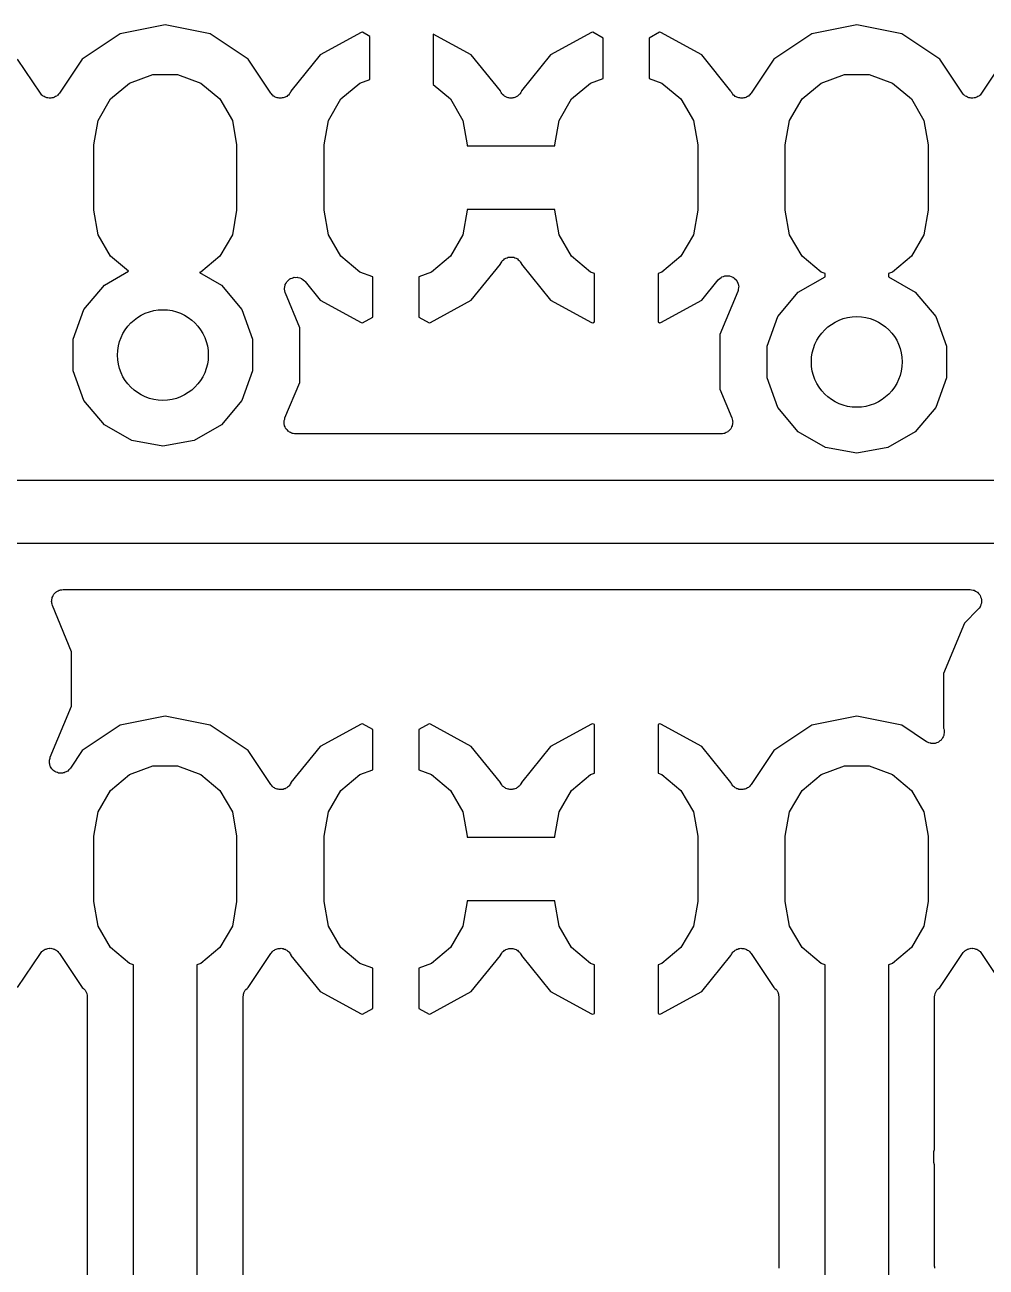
# Model space of a CAD drawing. Extents: x 1.5 to 87.9, y 2 to 70.8.
# Drawn here: x 33.12 to 43.72, y 15.7 to 29.39 of the extents above; entities that cross this region are included whole.
import ezdxf

# ---------------------------------------------------------------- set-up
doc = ezdxf.new("R2010")
doc.units = 0
doc.header["$MEASUREMENT"] = 0
doc.layers.add('BLACK', color=7, linetype='CONTINUOUS')

msp = doc.modelspace()

# ---------------------------------------------------------------- linework, layer by layer
at = {"layer": 'Black'}
for p, q in [((34.671, 29.3947), (34.1762, 29.2963)), ((35.1658, 29.2963), (34.671, 29.3947)), ((36.8284, 29.3093), (36.3781, 29.0632)), ((36.8436, 29.3124), (36.8284, 29.3093)), ((36.9245, 29.2675), (36.8436, 29.3124)), ((39.3684, 29.3093), (38.9181, 29.0632)), ((39.3836, 29.3124), (39.3684, 29.3093)), ((39.497, 29.2495), (39.3836, 29.3124)), ((40.1184, 29.3124), (40.005, 29.2495)), ((40.1336, 29.3093), (40.1184, 29.3124)), ((40.5839, 29.0632), (40.1336, 29.3093)), ((42.291, 29.3947), (41.7962, 29.2963)), ((42.7858, 29.2963), (42.291, 29.3947)), ((34.1762, 29.2963), (33.7568, 29.0161)), ((35.5852, 29.0161), (35.1658, 29.2963)), ((36.9245, 28.7923), (36.9245, 29.2675)), ((38.0439, 29.0632), (37.6245, 29.2924)), ((37.6245, 29.2924), (37.6245, 28.7367)), ((39.497, 28.8041), (39.497, 29.2495)), ((40.005, 29.2495), (40.005, 28.8041)), ((41.7962, 29.2963), (41.3768, 29.0161)), ((43.2052, 29.0161), (42.7858, 29.2963)), ((36.3781, 29.0632), (36.0571, 28.6648)), ((38.3638, 28.6662), (38.0439, 29.0632)), ((38.9181, 29.0632), (38.5982, 28.6662)), ((40.9049, 28.6648), (40.5839, 29.0632)), ((33.2954, 28.6416), (33.0452, 29.0161)), ((33.7568, 29.0161), (33.5066, 28.6416)), ((35.8352, 28.642), (35.5852, 29.0161)), ((41.3768, 29.0161), (41.1268, 28.642)), ((43.4554, 28.6416), (43.2052, 29.0161)), ((43.9168, 29.0161), (43.6666, 28.6416)), ((34.0678, 28.5775), (34.2773, 28.7533)), ((34.2773, 28.7533), (34.5343, 28.8468)), ((34.5343, 28.8468), (34.8077, 28.8468)), ((34.8077, 28.8468), (35.0647, 28.7533)), ((35.0647, 28.7533), (35.2742, 28.5775)), ((36.6078, 28.5775), (36.8173, 28.7533)), ((36.8173, 28.7533), (36.9245, 28.7923)), ((39.1478, 28.5775), (39.3573, 28.7533)), ((39.3573, 28.7533), (39.497, 28.8041)), ((40.005, 28.8041), (40.1447, 28.7533)), ((40.1447, 28.7533), (40.3542, 28.5775)), ((41.6878, 28.5775), (41.8973, 28.7533)), ((41.8973, 28.7533), (42.1543, 28.8468)), ((42.1543, 28.8468), (42.4277, 28.8468)), ((42.4277, 28.8468), (42.6847, 28.7533)), ((42.6847, 28.7533), (42.8942, 28.5775)), ((33.305, 28.6316), (33.2954, 28.6416)), ((33.3132, 28.6205), (33.305, 28.6316)), ((33.3201, 28.6158), (33.3132, 28.6205)), ((33.3259, 28.6098), (33.3201, 28.6158)), ((33.4819, 28.6158), (33.4761, 28.6098)), ((33.4888, 28.6205), (33.4819, 28.6158)), ((33.497, 28.6316), (33.4888, 28.6205)), ((33.5066, 28.6416), (33.497, 28.6316)), ((35.8428, 28.6341), (35.8352, 28.642)), ((35.8489, 28.6249), (35.8428, 28.6341)), ((35.8579, 28.6183), (35.8489, 28.6249)), ((35.8657, 28.6102), (35.8579, 28.6183)), ((36.0286, 28.6208), (36.0192, 28.6146)), ((36.0351, 28.6297), (36.0286, 28.6208)), ((36.043, 28.6373), (36.0351, 28.6297)), ((36.048, 28.6474), (36.043, 28.6373)), ((36.0547, 28.6564), (36.048, 28.6474)), ((36.0571, 28.6648), (36.0547, 28.6564)), ((37.6245, 28.7367), (37.8142, 28.5775)), ((38.3647, 28.6625), (38.3638, 28.6662)), ((38.3725, 28.6507), (38.3647, 28.6625)), ((38.3787, 28.6381), (38.3725, 28.6507)), ((38.3846, 28.6325), (38.3787, 28.6381)), ((38.3891, 28.6258), (38.3846, 28.6325)), ((38.4004, 28.6174), (38.3891, 28.6258)), ((38.4106, 28.6077), (38.4004, 28.6174)), ((38.5616, 28.6174), (38.5514, 28.6077)), ((38.5729, 28.6258), (38.5616, 28.6174)), ((38.5774, 28.6325), (38.5729, 28.6258)), ((38.5833, 28.6381), (38.5774, 28.6325)), ((38.5895, 28.6507), (38.5833, 28.6381)), ((38.5973, 28.6625), (38.5895, 28.6507)), ((38.5982, 28.6662), (38.5973, 28.6625)), ((40.9073, 28.6564), (40.9049, 28.6648)), ((40.914, 28.6473), (40.9073, 28.6564)), ((40.919, 28.6373), (40.914, 28.6473)), ((40.9269, 28.6297), (40.919, 28.6373)), ((40.9334, 28.6208), (40.9269, 28.6297)), ((40.9428, 28.6146), (40.9334, 28.6208)), ((41.1041, 28.6183), (41.0963, 28.6102)), ((41.1131, 28.6249), (41.1041, 28.6183)), ((41.1192, 28.6341), (41.1131, 28.6249)), ((41.1268, 28.642), (41.1192, 28.6341)), ((43.465, 28.6316), (43.4554, 28.6416)), ((43.4732, 28.6205), (43.465, 28.6316)), ((43.4801, 28.6158), (43.4732, 28.6205)), ((43.4859, 28.6098), (43.4801, 28.6158)), ((43.6419, 28.6158), (43.6361, 28.6098)), ((43.6488, 28.6205), (43.6419, 28.6158)), ((43.657, 28.6316), (43.6488, 28.6205)), ((43.6666, 28.6416), (43.657, 28.6316)), ((33.3383, 28.6037), (33.3259, 28.6098)), ((33.3499, 28.596), (33.3383, 28.6037)), ((33.358, 28.594), (33.3499, 28.596)), ((33.3655, 28.5903), (33.358, 28.594)), ((33.3792, 28.5888), (33.3655, 28.5903)), ((33.3927, 28.5855), (33.3792, 28.5888)), ((33.401, 28.5864), (33.3927, 28.5855)), ((33.4093, 28.5855), (33.401, 28.5864)), ((33.4228, 28.5888), (33.4093, 28.5855)), ((33.4365, 28.5903), (33.4228, 28.5888)), ((33.444, 28.594), (33.4365, 28.5903)), ((33.4521, 28.596), (33.444, 28.594)), ((33.4637, 28.6037), (33.4521, 28.596)), ((33.4761, 28.6098), (33.4637, 28.6037)), ((33.9311, 28.3407), (34.0678, 28.5775)), ((35.2742, 28.5775), (35.4109, 28.3407)), ((35.8755, 28.6053), (35.8657, 28.6102)), ((35.8844, 28.5988), (35.8755, 28.6053)), ((35.8952, 28.5956), (35.8844, 28.5988)), ((35.9052, 28.5906), (35.8952, 28.5956)), ((35.9161, 28.5894), (35.9052, 28.5906)), ((35.9267, 28.5864), (35.9161, 28.5894)), ((35.9379, 28.5871), (35.9267, 28.5864)), ((35.9491, 28.5858), (35.9379, 28.5871)), ((35.9597, 28.5885), (35.9491, 28.5858)), ((35.9707, 28.5892), (35.9597, 28.5885)), ((35.981, 28.5937), (35.9707, 28.5892)), ((35.9919, 28.5963), (35.981, 28.5937)), ((36.001, 28.6024), (35.9919, 28.5963)), ((36.0111, 28.6068), (36.001, 28.6024)), ((36.0192, 28.6146), (36.0111, 28.6068)), ((36.4711, 28.3407), (36.6078, 28.5775)), ((37.8142, 28.5775), (37.9509, 28.3407)), ((38.4181, 28.6044), (38.4106, 28.6077)), ((38.4246, 28.5996), (38.4181, 28.6044)), ((38.4381, 28.5956), (38.4246, 28.5996)), ((38.451, 28.59), (38.4381, 28.5956)), ((38.4591, 28.5895), (38.451, 28.59)), ((38.4669, 28.5872), (38.4591, 28.5895)), ((38.481, 28.5881), (38.4669, 28.5872)), ((38.4951, 28.5872), (38.481, 28.5881)), ((38.5029, 28.5895), (38.4951, 28.5872)), ((38.511, 28.59), (38.5029, 28.5895)), ((38.5239, 28.5956), (38.511, 28.59)), ((38.5374, 28.5996), (38.5239, 28.5956)), ((38.5439, 28.6044), (38.5374, 28.5996)), ((38.5514, 28.6077), (38.5439, 28.6044)), ((39.0111, 28.3407), (39.1478, 28.5775)), ((40.3542, 28.5775), (40.4909, 28.3407)), ((40.9509, 28.6068), (40.9428, 28.6146)), ((40.9609, 28.6024), (40.9509, 28.6068)), ((40.9701, 28.5963), (40.9609, 28.6024)), ((40.981, 28.5937), (40.9701, 28.5963)), ((40.9913, 28.5892), (40.981, 28.5937)), ((41.0023, 28.5885), (40.9913, 28.5892)), ((41.0129, 28.5858), (41.0023, 28.5885)), ((41.0241, 28.5871), (41.0129, 28.5858)), ((41.0353, 28.5863), (41.0241, 28.5871)), ((41.0459, 28.5894), (41.0353, 28.5863)), ((41.0568, 28.5906), (41.0459, 28.5894)), ((41.0668, 28.5956), (41.0568, 28.5906)), ((41.0776, 28.5988), (41.0668, 28.5956)), ((41.0865, 28.6053), (41.0776, 28.5988)), ((41.0963, 28.6102), (41.0865, 28.6053)), ((41.5511, 28.3407), (41.6878, 28.5775)), ((42.8942, 28.5775), (43.0309, 28.3407)), ((43.4983, 28.6037), (43.4859, 28.6098)), ((43.5099, 28.596), (43.4983, 28.6037)), ((43.518, 28.594), (43.5099, 28.596)), ((43.5255, 28.5903), (43.518, 28.594)), ((43.5392, 28.5888), (43.5255, 28.5903)), ((43.5527, 28.5855), (43.5392, 28.5888)), ((43.561, 28.5864), (43.5527, 28.5855)), ((43.5693, 28.5855), (43.561, 28.5864)), ((43.5828, 28.5888), (43.5693, 28.5855)), ((43.5965, 28.5903), (43.5828, 28.5888)), ((43.604, 28.594), (43.5965, 28.5903)), ((43.6121, 28.596), (43.604, 28.594)), ((43.6237, 28.6037), (43.6121, 28.596)), ((43.6361, 28.6098), (43.6237, 28.6037)), ((33.8836, 28.0714), (33.9311, 28.3407)), ((35.4109, 28.3407), (35.4584, 28.0714)), ((36.4236, 28.0714), (36.4711, 28.3407)), ((37.9509, 28.3407), (37.9984, 28.0714)), ((38.9636, 28.0714), (39.0111, 28.3407)), ((40.4909, 28.3407), (40.5384, 28.0714)), ((41.5036, 28.0714), (41.5511, 28.3407)), ((43.0309, 28.3407), (43.0784, 28.0714)), ((33.8836, 27.3514), (33.8836, 28.0714)), ((35.4584, 28.0714), (35.4584, 27.3514)), ((36.4236, 27.3514), (36.4236, 28.0714)), ((37.9984, 28.0714), (37.9984, 28.0614)), ((38.9636, 28.0614), (38.9636, 28.0714)), ((40.5384, 28.0714), (40.5384, 27.3514)), ((41.5036, 27.3514), (41.5036, 28.0714)), ((43.0784, 28.0714), (43.0784, 27.3514)), ((37.9984, 28.0614), (38.9636, 28.0614)), ((33.9311, 27.0821), (33.8836, 27.3514)), ((35.4584, 27.3514), (35.4109, 27.0821)), ((36.4711, 27.0821), (36.4236, 27.3514)), ((37.9984, 27.3514), (37.9509, 27.0821)), ((37.9984, 27.3614), (37.9984, 27.3514)), ((38.9636, 27.3614), (37.9984, 27.3614)), ((38.9636, 27.3514), (38.9636, 27.3614)), ((39.0111, 27.0821), (38.9636, 27.3514)), ((40.5384, 27.3514), (40.4909, 27.0821)), ((41.5511, 27.0821), (41.5036, 27.3514)), ((43.0784, 27.3514), (43.0309, 27.0821)), ((34.0678, 26.8453), (33.9311, 27.0821)), ((35.4109, 27.0821), (35.2742, 26.8453)), ((36.6078, 26.8453), (36.4711, 27.0821)), ((37.9509, 27.0821), (37.8142, 26.8453)), ((39.1478, 26.8453), (39.0111, 27.0821)), ((40.4909, 27.0821), (40.3542, 26.8453)), ((41.6878, 26.8453), (41.5511, 27.0821)), ((43.0309, 27.0821), (42.8942, 26.8453)), ((34.2668, 26.6784), (34.0678, 26.8453)), ((35.2742, 26.8453), (35.0647, 26.6695)), ((36.8173, 26.6695), (36.6078, 26.8453)), ((37.8142, 26.8453), (37.6047, 26.6695)), ((38.4591, 26.8333), (38.4669, 26.8356)), ((38.4669, 26.8356), (38.481, 26.8347)), ((38.481, 26.8347), (38.4951, 26.8356)), ((38.4951, 26.8356), (38.5029, 26.8333)), ((39.3573, 26.6695), (39.1478, 26.8453)), ((40.3542, 26.8453), (40.1447, 26.6695)), ((41.8973, 26.6695), (41.6878, 26.8453)), ((42.8942, 26.8453), (42.6847, 26.6695)), ((38.0439, 26.3596), (38.3638, 26.7566)), ((38.3638, 26.7566), (38.3647, 26.7603)), ((38.3647, 26.7603), (38.3725, 26.7721)), ((38.3725, 26.7721), (38.3787, 26.7847)), ((38.3787, 26.7847), (38.3846, 26.7903)), ((38.3846, 26.7903), (38.3891, 26.797)), ((38.3891, 26.797), (38.4004, 26.8054)), ((38.4004, 26.8054), (38.4106, 26.8151)), ((38.4106, 26.8151), (38.4181, 26.8184)), ((38.4181, 26.8184), (38.4246, 26.8232)), ((38.4246, 26.8232), (38.4381, 26.8272)), ((38.4381, 26.8272), (38.451, 26.8328)), ((38.451, 26.8328), (38.4591, 26.8333)), ((38.5029, 26.8333), (38.511, 26.8328)), ((38.511, 26.8328), (38.5239, 26.8272)), ((38.5239, 26.8272), (38.5374, 26.8232)), ((38.5374, 26.8232), (38.5439, 26.8184)), ((38.5439, 26.8184), (38.5514, 26.8151)), ((38.5514, 26.8151), (38.5616, 26.8054)), ((38.5616, 26.8054), (38.5729, 26.797)), ((38.5729, 26.797), (38.5774, 26.7903)), ((38.5774, 26.7903), (38.5833, 26.7847)), ((38.5833, 26.7847), (38.5895, 26.7721)), ((38.5895, 26.7721), (38.5973, 26.7603)), ((38.5973, 26.7603), (38.5982, 26.7566)), ((38.5982, 26.7566), (38.9181, 26.3596)), ((34.0004, 26.5246), (34.2668, 26.6784)), ((35.0647, 26.6695), (35.0494, 26.664)), ((35.0494, 26.664), (35.2908, 26.5246)), ((36.0035, 26.548), (36.0119, 26.5641)), ((36.0119, 26.5641), (36.0149, 26.5668)), ((36.0149, 26.5668), (36.017, 26.5702)), ((36.017, 26.5702), (36.0311, 26.5816)), ((36.0311, 26.5816), (36.0445, 26.5938)), ((36.0445, 26.5938), (36.0482, 26.5954)), ((36.0482, 26.5954), (36.0513, 26.5979)), ((36.0513, 26.5979), (36.0685, 26.6037)), ((36.0685, 26.6037), (36.0852, 26.6107)), ((36.0852, 26.6107), (36.0893, 26.6108)), ((36.0893, 26.6108), (36.0931, 26.6121)), ((36.0931, 26.6121), (36.1112, 26.6118)), ((36.1112, 26.6118), (36.1293, 26.6126)), ((36.1293, 26.6126), (36.1331, 26.6113)), ((36.1331, 26.6113), (36.1372, 26.6113)), ((36.1372, 26.6113), (36.1541, 26.6047)), ((36.1541, 26.6047), (36.1713, 26.5993)), ((36.1713, 26.5993), (36.1745, 26.5968)), ((36.1745, 26.5968), (36.1783, 26.5953)), ((36.1783, 26.5953), (36.1919, 26.5834)), ((36.1919, 26.5834), (36.2063, 26.5724)), ((36.2063, 26.5724), (36.2085, 26.569)), ((36.2085, 26.569), (36.2115, 26.5663)), ((36.2115, 26.5663), (36.3781, 26.3596)), ((36.957, 26.6187), (36.8173, 26.6695)), ((36.957, 26.1733), (36.957, 26.6187)), ((37.6047, 26.6695), (37.465, 26.6187)), ((37.465, 26.6187), (37.465, 26.1733)), ((39.401, 26.6536), (39.3573, 26.6695)), ((39.401, 26.12), (39.401, 26.6536)), ((40.1447, 26.6695), (40.101, 26.6536)), ((40.101, 26.6536), (40.101, 26.12)), ((40.5839, 26.3596), (40.7638, 26.5829)), ((40.7638, 26.5829), (40.7669, 26.5856)), ((40.7669, 26.5856), (40.7692, 26.5891)), ((40.7692, 26.5891), (40.7835, 26.6)), ((40.7835, 26.6), (40.797, 26.6119)), ((40.797, 26.6119), (40.8009, 26.6134)), ((40.8009, 26.6134), (40.8042, 26.6159)), ((40.8042, 26.6159), (40.8213, 26.6213)), ((40.8213, 26.6213), (40.8382, 26.6278)), ((40.8382, 26.6278), (40.8423, 26.6279)), ((40.8423, 26.6279), (40.8462, 26.6291)), ((40.8462, 26.6291), (40.8642, 26.6283)), ((40.8642, 26.6283), (40.8823, 26.6287)), ((40.8823, 26.6287), (40.8862, 26.6273)), ((40.8862, 26.6273), (40.8903, 26.6272)), ((40.8903, 26.6272), (40.9069, 26.6203)), ((40.9069, 26.6203), (40.924, 26.6144)), ((40.924, 26.6144), (40.9272, 26.6118)), ((40.9272, 26.6118), (40.931, 26.6102)), ((40.931, 26.6102), (40.9443, 26.5981)), ((40.9443, 26.5981), (40.9583, 26.5868)), ((40.9583, 26.5868), (40.9605, 26.5832)), ((40.9605, 26.5832), (40.9635, 26.5804)), ((40.9635, 26.5804), (40.9718, 26.5644)), ((40.9718, 26.5644), (40.9812, 26.549)), ((41.6458, 26.4484), (41.941, 26.6188)), ((41.941, 26.6536), (41.8973, 26.6695)), ((41.941, 26.6188), (41.941, 26.6536)), ((42.6847, 26.6695), (42.641, 26.6536)), ((42.641, 26.6536), (42.641, 26.6188)), ((42.641, 26.6188), (42.9362, 26.4484)), ((33.7763, 26.2575), (34.0004, 26.5246)), ((35.2908, 26.5246), (35.5149, 26.2575)), ((35.9856, 26.4892), (35.9891, 26.507)), ((35.9863, 26.4852), (35.9856, 26.4892)), ((35.9857, 26.4812), (35.9863, 26.4852)), ((35.9896, 26.4635), (35.9857, 26.4812)), ((35.9891, 26.507), (35.9915, 26.525)), ((35.9924, 26.4456), (35.9896, 26.4635)), ((35.9915, 26.525), (35.9934, 26.5285)), ((35.9944, 26.4421), (35.9924, 26.4456)), ((35.9934, 26.5285), (35.9942, 26.5325)), ((35.9942, 26.5325), (36.0035, 26.548)), ((35.9952, 26.4382), (35.9944, 26.4421)), ((36.1539, 26.0542), (35.9952, 26.4382)), ((40.98, 26.4545), (40.7833, 25.9807)), ((40.9809, 26.4585), (40.98, 26.4545)), ((40.9829, 26.4622), (40.9809, 26.4585)), ((40.9812, 26.549), (40.982, 26.545)), ((40.982, 26.545), (40.9839, 26.5413)), ((40.9857, 26.48), (40.9829, 26.4622)), ((40.9839, 26.5413), (40.9862, 26.5234)), ((40.9896, 26.4975), (40.9857, 26.48)), ((40.9862, 26.5234), (40.9897, 26.5057)), ((40.9897, 26.5057), (40.9891, 26.5016)), ((40.9891, 26.5016), (40.9896, 26.4975)), ((41.4217, 26.1813), (41.6458, 26.4484)), ((42.9362, 26.4484), (43.1603, 26.1813)), ((36.3781, 26.3596), (36.8284, 26.1135)), ((37.5936, 26.1135), (38.0439, 26.3596)), ((38.9181, 26.3596), (39.3684, 26.1135)), ((40.1336, 26.1135), (40.5839, 26.3596)), ((33.657, 25.9299), (33.7763, 26.2575)), ((35.5149, 26.2575), (35.6342, 25.9299)), ((36.8436, 26.1104), (36.957, 26.1733)), ((37.465, 26.1733), (37.5784, 26.1104)), ((41.3024, 25.8537), (41.4217, 26.1813)), ((43.1603, 26.1813), (43.2796, 25.8537)), ((36.1533, 25.4543), (36.1539, 26.0542)), ((36.8284, 26.1135), (36.8436, 26.1104)), ((37.5784, 26.1104), (37.5936, 26.1135)), ((39.3684, 26.1135), (39.3836, 26.1104)), ((39.3836, 26.1104), (39.401, 26.12)), ((40.101, 26.12), (40.1184, 26.1104)), ((40.1184, 26.1104), (40.1336, 26.1135)), ((33.657, 25.5813), (33.657, 25.9299)), ((35.6342, 25.9299), (35.6342, 25.5813)), ((40.7833, 25.9807), (40.7827, 25.3808)), ((41.3024, 25.5051), (41.3024, 25.8537)), ((43.2796, 25.8537), (43.2796, 25.5051)), ((33.7763, 25.2537), (33.657, 25.5813)), ((35.6342, 25.5813), (35.5149, 25.2537)), ((41.4217, 25.1775), (41.3024, 25.5051)), ((43.2796, 25.5051), (43.1603, 25.1775)), ((35.9905, 25.0621), (36.1533, 25.4543)), ((40.7827, 25.3808), (40.9145, 25.0619)), ((34.0004, 24.9866), (33.7763, 25.2537)), ((35.5149, 25.2537), (35.2908, 24.9866)), ((35.9875, 25.0485), (35.9905, 25.0621)), ((40.9145, 25.0619), (40.9175, 25.0484)), ((41.6458, 24.9104), (41.4217, 25.1775)), ((43.1603, 25.1775), (42.9362, 24.9104)), ((34.3023, 24.8123), (34.0004, 24.9866)), ((35.2908, 24.9866), (34.9889, 24.8123)), ((35.9809, 25.0191), (35.9827, 25.0271)), ((35.9827, 25.0053), (35.9809, 25.0191)), ((35.9827, 25.0355), (35.9875, 25.0485)), ((35.9827, 25.0271), (35.9827, 25.0355)), ((35.9827, 24.9913), (35.9827, 25.0053)), ((35.9855, 24.9835), (35.9827, 24.9913)), ((35.9866, 24.9753), (35.9855, 24.9835)), ((35.993, 24.963), (35.9866, 24.9753)), ((35.9978, 24.9499), (35.993, 24.963)), ((36.0031, 24.9435), (35.9978, 24.9499)), ((36.0069, 24.9362), (36.0031, 24.9435)), ((36.0172, 24.9268), (36.0069, 24.9362)), ((36.0261, 24.9161), (36.0172, 24.9268)), ((40.8876, 24.9267), (40.8787, 24.9161)), ((40.8978, 24.936), (40.8876, 24.9267)), ((40.9017, 24.9435), (40.8978, 24.936)), ((40.9071, 24.9499), (40.9017, 24.9435)), ((40.9118, 24.9629), (40.9071, 24.9499)), ((40.9182, 24.9751), (40.9118, 24.9629)), ((40.9175, 25.0484), (40.9222, 25.0355)), ((40.9193, 24.9834), (40.9182, 24.9751)), ((40.9222, 24.9913), (40.9193, 24.9834)), ((40.9222, 25.0355), (40.9222, 25.027)), ((40.9222, 25.027), (40.924, 25.0188)), ((40.924, 25.0188), (40.9222, 25.0052)), ((40.9222, 25.0052), (40.9222, 24.9913)), ((34.6456, 24.7518), (34.3023, 24.8123)), ((34.9889, 24.8123), (34.6456, 24.7518)), ((36.0333, 24.912), (36.0261, 24.9161)), ((36.0394, 24.9063), (36.0333, 24.912)), ((36.0523, 24.901), (36.0394, 24.9063)), ((36.0643, 24.8941), (36.0523, 24.901)), ((36.0725, 24.8926), (36.0643, 24.8941)), ((36.0802, 24.8894), (36.0725, 24.8926)), ((36.0941, 24.8888), (36.0802, 24.8894)), ((36.1078, 24.8864), (36.0941, 24.8888)), ((40.7971, 24.8864), (36.1078, 24.8864)), ((40.8107, 24.8888), (40.7971, 24.8864)), ((40.8245, 24.8894), (40.8107, 24.8888)), ((40.8323, 24.8926), (40.8245, 24.8894)), ((40.8405, 24.8941), (40.8323, 24.8926)), ((40.8525, 24.901), (40.8405, 24.8941)), ((40.8653, 24.9062), (40.8525, 24.901)), ((40.8715, 24.9119), (40.8653, 24.9062)), ((40.8787, 24.9161), (40.8715, 24.9119)), ((41.9477, 24.7361), (41.6458, 24.9104)), ((42.9362, 24.9104), (42.6343, 24.7361)), ((42.291, 24.6756), (41.9477, 24.7361)), ((42.6343, 24.7361), (42.291, 24.6756)), ((29.941, 24.3784), (47.021, 24.3784)), ((47.021, 23.6784), (29.941, 23.6784)), ((33.4557, 23.1301), (33.4645, 23.1407)), ((33.4645, 23.1407), (33.4718, 23.1449)), ((33.4718, 23.1449), (33.478, 23.1506)), ((33.478, 23.1506), (33.4908, 23.1558)), ((33.4908, 23.1558), (33.5027, 23.1627)), ((33.5027, 23.1627), (33.511, 23.1642)), ((33.511, 23.1642), (33.5188, 23.1674)), ((33.5188, 23.1674), (33.5326, 23.168)), ((33.5326, 23.168), (33.5462, 23.1704)), ((33.5462, 23.1704), (43.5403, 23.1704)), ((43.5403, 23.1704), (43.5567, 23.1675)), ((43.5567, 23.1675), (43.5732, 23.166)), ((43.5732, 23.166), (43.5782, 23.1637)), ((43.5782, 23.1637), (43.5837, 23.1627)), ((43.5837, 23.1627), (43.5981, 23.1544)), ((43.5981, 23.1544), (43.6132, 23.1474)), ((43.6132, 23.1474), (43.6171, 23.1435)), ((43.6171, 23.1435), (43.6219, 23.1407)), ((43.6219, 23.1407), (43.6326, 23.1279)), ((33.4193, 23.038), (33.4211, 23.0517)), ((33.4211, 23.0298), (33.4193, 23.038)), ((33.4211, 23.0655), (33.424, 23.0734)), ((33.4211, 23.0517), (33.4211, 23.0655)), ((33.4211, 23.0213), (33.4211, 23.0298)), ((33.4258, 23.0084), (33.4211, 23.0213)), ((33.424, 23.0734), (33.4251, 23.0817)), ((33.4251, 23.0817), (33.4315, 23.0939)), ((33.4288, 22.9949), (33.4258, 23.0084)), ((33.4315, 23.0939), (33.4362, 23.1069)), ((33.4362, 23.1069), (33.4416, 23.1133)), ((33.4416, 23.1133), (33.4455, 23.1208)), ((33.4455, 23.1208), (33.4557, 23.1301)), ((43.6326, 23.1279), (43.6444, 23.1162)), ((43.6444, 23.1162), (43.6467, 23.1111)), ((43.6467, 23.1111), (43.6502, 23.1069)), ((43.6502, 23.1069), (43.6559, 23.0913)), ((43.6596, 23.0057), (43.6553, 22.9896)), ((43.6559, 23.0913), (43.663, 23.0762)), ((43.6653, 23.0213), (43.6596, 23.0057)), ((43.663, 23.0762), (43.6634, 23.0707)), ((43.6634, 23.0707), (43.6653, 23.0655)), ((43.6653, 23.0655), (43.6653, 23.0488)), ((43.6653, 23.0488), (43.6668, 23.0322)), ((43.6668, 23.0322), (43.6653, 23.0269)), ((43.6653, 23.0269), (43.6653, 23.0213)), ((33.6393, 22.4855), (33.4288, 22.9949)), ((43.63, 22.9535), (43.4771, 22.8009)), ((43.6395, 22.9671), (43.63, 22.9535)), ((43.6502, 22.9799), (43.6395, 22.9671)), ((43.6521, 22.9851), (43.6502, 22.9799)), ((43.6553, 22.9896), (43.6521, 22.9851)), ((43.4771, 22.8009), (43.2471, 22.2469)), ((33.6387, 21.8856), (33.6393, 22.4855)), ((43.2471, 22.2469), (43.2465, 21.6456)), ((33.4047, 21.322), (33.6387, 21.8856)), ((34.671, 21.7747), (34.1762, 21.6763)), ((35.1658, 21.6763), (34.671, 21.7747)), ((42.291, 21.7747), (41.7962, 21.6763)), ((42.7858, 21.6763), (42.291, 21.7747)), ((34.1762, 21.6763), (33.7568, 21.3961)), ((35.5852, 21.3961), (35.1658, 21.6763)), ((36.8284, 21.6893), (36.3781, 21.4432)), ((36.8436, 21.6924), (36.8284, 21.6893)), ((36.957, 21.6295), (36.8436, 21.6924)), ((37.5784, 21.6924), (37.465, 21.6295)), ((37.5936, 21.6893), (37.5784, 21.6924)), ((38.0439, 21.4432), (37.5936, 21.6893)), ((39.3684, 21.6893), (38.9181, 21.4432)), ((39.3836, 21.6924), (39.3684, 21.6893)), ((39.401, 21.6828), (39.3836, 21.6924)), ((39.401, 21.1492), (39.401, 21.6828)), ((40.1184, 21.6924), (40.101, 21.6828)), ((40.101, 21.6828), (40.101, 21.1492)), ((40.1336, 21.6893), (40.1184, 21.6924)), ((40.5839, 21.4432), (40.1336, 21.6893)), ((41.7962, 21.6763), (41.3768, 21.3961)), ((43.0579, 21.4945), (42.7858, 21.6763)), ((43.2465, 21.6456), (43.2474, 21.6418)), ((43.2474, 21.6418), (43.2504, 21.6356)), ((43.2504, 21.6356), (43.2521, 21.6204)), ((36.957, 21.1841), (36.957, 21.6295)), ((37.465, 21.6295), (37.465, 21.1841)), ((43.2079, 21.5032), (43.1966, 21.4929)), ((43.2202, 21.5122), (43.2079, 21.5032)), ((43.2241, 21.518), (43.2202, 21.5122)), ((43.2292, 21.5227), (43.2241, 21.518)), ((43.2363, 21.5362), (43.2292, 21.5227)), ((43.2447, 21.5489), (43.2363, 21.5362)), ((43.2464, 21.5556), (43.2447, 21.5489)), ((43.2496, 21.5618), (43.2464, 21.5556)), ((43.2516, 21.5769), (43.2496, 21.5618)), ((43.2552, 21.5918), (43.2516, 21.5769)), ((43.2521, 21.6204), (43.2554, 21.6055)), ((43.2554, 21.6055), (43.2545, 21.5986)), ((43.2545, 21.5986), (43.2552, 21.5918)), ((33.7568, 21.3961), (33.6276, 21.2027)), ((35.8352, 21.022), (35.5852, 21.3961)), ((36.3781, 21.4432), (36.0571, 21.0448)), ((38.3638, 21.0462), (38.0439, 21.4432)), ((38.9181, 21.4432), (38.5982, 21.0462)), ((40.9049, 21.0448), (40.5839, 21.4432)), ((41.3768, 21.3961), (41.1268, 21.022)), ((43.0643, 21.4917), (43.0579, 21.4945)), ((43.0698, 21.4875), (43.0643, 21.4917)), ((43.0843, 21.4829), (43.0698, 21.4875)), ((43.0983, 21.4767), (43.0843, 21.4829)), ((43.1052, 21.4763), (43.0983, 21.4767)), ((43.1118, 21.4742), (43.1052, 21.4763)), ((43.1271, 21.4748), (43.1118, 21.4742)), ((43.1423, 21.4738), (43.1271, 21.4748)), ((43.149, 21.4758), (43.1423, 21.4738)), ((43.1559, 21.4761), (43.149, 21.4758)), ((43.17, 21.4819), (43.1559, 21.4761)), ((43.1847, 21.4862), (43.17, 21.4819)), ((43.1902, 21.4903), (43.1847, 21.4862)), ((43.1966, 21.4929), (43.1902, 21.4903)), ((33.3951, 21.2789), (33.3978, 21.291)), ((33.3964, 21.2692), (33.3951, 21.2789)), ((33.3957, 21.2594), (33.3964, 21.2692)), ((33.3992, 21.2475), (33.3957, 21.2594)), ((33.3978, 21.291), (33.3986, 21.3034)), ((33.3986, 21.3034), (33.4026, 21.3124)), ((33.4008, 21.2352), (33.3992, 21.2475)), ((33.4053, 21.2265), (33.4008, 21.2352)), ((33.4026, 21.3124), (33.4047, 21.322)), ((33.4081, 21.2171), (33.4053, 21.2265)), ((34.2773, 21.1333), (34.5343, 21.2268)), ((34.5343, 21.2268), (34.8077, 21.2268)), ((34.8077, 21.2268), (35.0647, 21.1333)), ((41.8973, 21.1333), (42.1543, 21.2268)), ((42.1543, 21.2268), (42.4277, 21.2268)), ((42.4277, 21.2268), (42.6847, 21.1333)), ((33.4154, 21.2071), (33.4081, 21.2171)), ((33.4211, 21.196), (33.4154, 21.2071)), ((33.4284, 21.1894), (33.4211, 21.196)), ((33.4341, 21.1815), (33.4284, 21.1894)), ((33.4445, 21.1746), (33.4341, 21.1815)), ((33.4536, 21.1662), (33.4445, 21.1746)), ((33.4627, 21.1624), (33.4536, 21.1662)), ((33.4708, 21.157), (33.4627, 21.1624)), ((33.4829, 21.154), (33.4708, 21.157)), ((33.4944, 21.1493), (33.4829, 21.154)), ((33.5042, 21.1488), (33.4944, 21.1493)), ((33.5137, 21.1465), (33.5042, 21.1488)), ((33.526, 21.1479), (33.5137, 21.1465)), ((33.5384, 21.1473), (33.526, 21.1479)), ((33.5478, 21.1503), (33.5384, 21.1473)), ((33.5575, 21.1513), (33.5478, 21.1503)), ((33.5687, 21.1568), (33.5575, 21.1513)), ((33.5805, 21.1605), (33.5687, 21.1568)), ((33.5883, 21.1665), (33.5805, 21.1605)), ((33.5971, 21.1708), (33.5883, 21.1665)), ((33.6057, 21.1798), (33.5971, 21.1708)), ((33.6155, 21.1874), (33.6057, 21.1798)), ((33.6208, 21.1956), (33.6155, 21.1874)), ((33.6276, 21.2027), (33.6208, 21.1956)), ((34.0678, 20.9575), (34.2773, 21.1333)), ((35.0647, 21.1333), (35.2742, 20.9575)), ((36.6078, 20.9575), (36.8173, 21.1333)), ((36.8173, 21.1333), (36.957, 21.1841)), ((37.465, 21.1841), (37.6047, 21.1333)), ((37.6047, 21.1333), (37.8142, 20.9575)), ((39.1478, 20.9575), (39.3573, 21.1333)), ((39.3573, 21.1333), (39.401, 21.1492)), ((40.101, 21.1492), (40.1447, 21.1333)), ((40.1447, 21.1333), (40.3542, 20.9575)), ((41.6878, 20.9575), (41.8973, 21.1333)), ((42.6847, 21.1333), (42.8942, 20.9575)), ((33.9311, 20.7207), (34.0678, 20.9575)), ((35.2742, 20.9575), (35.4109, 20.7207)), ((35.8428, 21.0141), (35.8352, 21.022)), ((35.8489, 21.0049), (35.8428, 21.0141)), ((35.8579, 20.9983), (35.8489, 21.0049)), ((35.8657, 20.9902), (35.8579, 20.9983)), ((35.8755, 20.9853), (35.8657, 20.9902)), ((35.8844, 20.9788), (35.8755, 20.9853)), ((35.8952, 20.9756), (35.8844, 20.9788)), ((35.9052, 20.9706), (35.8952, 20.9756)), ((35.9161, 20.9694), (35.9052, 20.9706)), ((35.9267, 20.9664), (35.9161, 20.9694)), ((35.9379, 20.9671), (35.9267, 20.9664)), ((35.9491, 20.9658), (35.9379, 20.9671)), ((35.9597, 20.9685), (35.9491, 20.9658)), ((35.9707, 20.9692), (35.9597, 20.9685)), ((35.981, 20.9737), (35.9707, 20.9692)), ((35.9919, 20.9763), (35.981, 20.9737)), ((36.001, 20.9824), (35.9919, 20.9763)), ((36.0111, 20.9868), (36.001, 20.9824)), ((36.0192, 20.9946), (36.0111, 20.9868)), ((36.0286, 21.0008), (36.0192, 20.9946)), ((36.0351, 21.0097), (36.0286, 21.0008)), ((36.043, 21.0173), (36.0351, 21.0097)), ((36.048, 21.0274), (36.043, 21.0173)), ((36.0547, 21.0364), (36.048, 21.0274)), ((36.0571, 21.0448), (36.0547, 21.0364)), ((36.4711, 20.7207), (36.6078, 20.9575)), ((37.8142, 20.9575), (37.9509, 20.7207)), ((38.3647, 21.0425), (38.3638, 21.0462)), ((38.3725, 21.0307), (38.3647, 21.0425)), ((38.3787, 21.0181), (38.3725, 21.0307)), ((38.3846, 21.0125), (38.3787, 21.0181)), ((38.3891, 21.0058), (38.3846, 21.0125)), ((38.4004, 20.9974), (38.3891, 21.0058)), ((38.4106, 20.9877), (38.4004, 20.9974)), ((38.4181, 20.9844), (38.4106, 20.9877)), ((38.4246, 20.9796), (38.4181, 20.9844)), ((38.4381, 20.9756), (38.4246, 20.9796)), ((38.451, 20.97), (38.4381, 20.9756)), ((38.4591, 20.9695), (38.451, 20.97)), ((38.4669, 20.9672), (38.4591, 20.9695)), ((38.481, 20.9681), (38.4669, 20.9672)), ((38.4951, 20.9672), (38.481, 20.9681)), ((38.5029, 20.9695), (38.4951, 20.9672)), ((38.511, 20.97), (38.5029, 20.9695)), ((38.5239, 20.9756), (38.511, 20.97)), ((38.5374, 20.9796), (38.5239, 20.9756)), ((38.5439, 20.9844), (38.5374, 20.9796)), ((38.5514, 20.9877), (38.5439, 20.9844)), ((38.5616, 20.9974), (38.5514, 20.9877)), ((38.5729, 21.0058), (38.5616, 20.9974)), ((38.5774, 21.0125), (38.5729, 21.0058)), ((38.5833, 21.0181), (38.5774, 21.0125)), ((38.5895, 21.0307), (38.5833, 21.0181)), ((38.5973, 21.0425), (38.5895, 21.0307)), ((38.5982, 21.0462), (38.5973, 21.0425)), ((39.0111, 20.7207), (39.1478, 20.9575)), ((40.3542, 20.9575), (40.4909, 20.7207)), ((40.9073, 21.0364), (40.9049, 21.0448)), ((40.914, 21.0273), (40.9073, 21.0364)), ((40.919, 21.0173), (40.914, 21.0273)), ((40.9269, 21.0097), (40.919, 21.0173)), ((40.9334, 21.0008), (40.9269, 21.0097)), ((40.9428, 20.9946), (40.9334, 21.0008)), ((40.9509, 20.9869), (40.9428, 20.9946)), ((40.9609, 20.9824), (40.9509, 20.9869)), ((40.9701, 20.9763), (40.9609, 20.9824)), ((40.981, 20.9737), (40.9701, 20.9763)), ((40.9913, 20.9692), (40.981, 20.9737)), ((41.0023, 20.9685), (40.9913, 20.9692)), ((41.0129, 20.9658), (41.0023, 20.9685)), ((41.0241, 20.9671), (41.0129, 20.9658)), ((41.0353, 20.9663), (41.0241, 20.9671)), ((41.0459, 20.9694), (41.0353, 20.9663)), ((41.0568, 20.9706), (41.0459, 20.9694)), ((41.0668, 20.9756), (41.0568, 20.9706)), ((41.0776, 20.9788), (41.0668, 20.9756)), ((41.0865, 20.9853), (41.0776, 20.9788)), ((41.0963, 20.9902), (41.0865, 20.9853)), ((41.1041, 20.9983), (41.0963, 20.9902)), ((41.1131, 21.0049), (41.1041, 20.9983)), ((41.1192, 21.0141), (41.1131, 21.0049)), ((41.1268, 21.022), (41.1192, 21.0141)), ((41.5511, 20.7207), (41.6878, 20.9575)), ((42.8942, 20.9575), (43.0309, 20.7207)), ((33.8836, 20.4514), (33.9311, 20.7207)), ((35.4109, 20.7207), (35.4584, 20.4514)), ((36.4236, 20.4514), (36.4711, 20.7207)), ((37.9509, 20.7207), (37.9984, 20.4514)), ((38.9636, 20.4514), (39.0111, 20.7207)), ((40.4909, 20.7207), (40.5384, 20.4514)), ((41.5036, 20.4514), (41.5511, 20.7207)), ((43.0309, 20.7207), (43.0784, 20.4514)), ((33.8836, 19.7314), (33.8836, 20.4514)), ((35.4584, 20.4514), (35.4584, 19.7314)), ((36.4236, 19.7314), (36.4236, 20.4514)), ((37.9984, 20.4514), (37.9984, 20.4414)), ((37.9984, 20.4414), (38.9636, 20.4414)), ((38.9636, 20.4414), (38.9636, 20.4514)), ((40.5384, 20.4514), (40.5384, 19.7314)), ((41.5036, 19.7314), (41.5036, 20.4514)), ((43.0784, 20.4514), (43.0784, 19.7314)), ((33.9311, 19.4621), (33.8836, 19.7314)), ((35.4584, 19.7314), (35.4109, 19.4621)), ((36.4711, 19.4621), (36.4236, 19.7314)), ((37.9984, 19.7314), (37.9509, 19.4621)), ((38.9636, 19.7414), (37.9984, 19.7414)), ((37.9984, 19.7414), (37.9984, 19.7314)), ((38.9636, 19.7314), (38.9636, 19.7414)), ((39.0111, 19.4621), (38.9636, 19.7314)), ((40.5384, 19.7314), (40.4909, 19.4621)), ((41.5511, 19.4621), (41.5036, 19.7314)), ((43.0784, 19.7314), (43.0309, 19.4621)), ((34.0678, 19.2253), (33.9311, 19.4621)), ((35.4109, 19.4621), (35.2742, 19.2253)), ((36.6078, 19.2253), (36.4711, 19.4621)), ((37.9509, 19.4621), (37.8142, 19.2253)), ((39.1478, 19.2253), (39.0111, 19.4621)), ((40.4909, 19.4621), (40.3542, 19.2253)), ((41.6878, 19.2253), (41.5511, 19.4621)), ((43.0309, 19.4621), (42.8942, 19.2253)), ((33.2954, 19.1612), (33.305, 19.1712)), ((33.305, 19.1712), (33.3132, 19.1823)), ((33.3132, 19.1823), (33.3201, 19.187)), ((33.3201, 19.187), (33.3259, 19.193)), ((33.3259, 19.193), (33.3383, 19.1991)), ((33.3383, 19.1991), (33.3499, 19.2068)), ((33.3499, 19.2068), (33.358, 19.2088)), ((33.358, 19.2088), (33.3655, 19.2125)), ((33.3655, 19.2125), (33.3792, 19.214)), ((33.3792, 19.214), (33.3927, 19.2173)), ((33.3927, 19.2173), (33.401, 19.2164)), ((33.401, 19.2164), (33.4093, 19.2173)), ((33.4093, 19.2173), (33.4228, 19.214)), ((33.4228, 19.214), (33.4365, 19.2125)), ((33.4365, 19.2125), (33.444, 19.2088)), ((33.444, 19.2088), (33.4521, 19.2068)), ((33.4521, 19.2068), (33.4637, 19.1991)), ((33.4637, 19.1991), (33.4761, 19.193)), ((33.4761, 19.193), (33.4819, 19.187)), ((33.4819, 19.187), (33.4888, 19.1823)), ((33.4888, 19.1823), (33.497, 19.1712)), ((33.497, 19.1712), (33.5066, 19.1612)), ((34.2773, 19.0495), (34.0678, 19.2253)), ((35.2742, 19.2253), (35.0647, 19.0495)), ((35.8352, 19.1608), (35.8428, 19.1687)), ((35.8428, 19.1687), (35.8489, 19.1779)), ((35.8489, 19.1779), (35.8579, 19.1845)), ((35.8579, 19.1845), (35.8657, 19.1926)), ((35.8657, 19.1926), (35.8755, 19.1975)), ((35.8755, 19.1975), (35.8844, 19.204)), ((35.8844, 19.204), (35.8951, 19.2072)), ((35.8951, 19.2072), (35.9052, 19.2122)), ((35.9052, 19.2122), (35.9161, 19.2134)), ((35.9161, 19.2134), (35.9267, 19.2164)), ((35.9267, 19.2164), (35.9379, 19.2157)), ((35.9379, 19.2157), (35.9491, 19.217)), ((35.9491, 19.217), (35.9597, 19.2143)), ((35.9597, 19.2143), (35.9707, 19.2136)), ((35.9707, 19.2136), (35.981, 19.2091)), ((35.981, 19.2091), (35.9919, 19.2065)), ((35.9919, 19.2065), (36.001, 19.2004)), ((36.001, 19.2004), (36.0111, 19.196)), ((36.0111, 19.196), (36.0192, 19.1882)), ((36.0192, 19.1882), (36.0286, 19.182)), ((36.0286, 19.182), (36.0351, 19.1731)), ((36.0351, 19.1731), (36.043, 19.1655)), ((36.8173, 19.0495), (36.6078, 19.2253)), ((37.8142, 19.2253), (37.6047, 19.0495)), ((38.3787, 19.1647), (38.3846, 19.1703)), ((38.3846, 19.1703), (38.3891, 19.177)), ((38.3891, 19.177), (38.4004, 19.1854)), ((38.4004, 19.1854), (38.4106, 19.1951)), ((38.4106, 19.1951), (38.4181, 19.1984)), ((38.4181, 19.1984), (38.4246, 19.2032)), ((38.4246, 19.2032), (38.4381, 19.2072)), ((38.4381, 19.2072), (38.451, 19.2128)), ((38.451, 19.2128), (38.4591, 19.2133)), ((38.4591, 19.2133), (38.4669, 19.2156)), ((38.4669, 19.2156), (38.481, 19.2147)), ((38.481, 19.2147), (38.4951, 19.2156)), ((38.4951, 19.2156), (38.5029, 19.2133)), ((38.5029, 19.2133), (38.511, 19.2128)), ((38.511, 19.2128), (38.5239, 19.2072)), ((38.5239, 19.2072), (38.5374, 19.2032)), ((38.5374, 19.2032), (38.5439, 19.1984)), ((38.5439, 19.1984), (38.5514, 19.1951)), ((38.5514, 19.1951), (38.5616, 19.1854)), ((38.5616, 19.1854), (38.5729, 19.177)), ((38.5729, 19.177), (38.5774, 19.1703)), ((38.5774, 19.1703), (38.5833, 19.1647)), ((39.3573, 19.0495), (39.1478, 19.2253)), ((40.3542, 19.2253), (40.1447, 19.0495)), ((40.919, 19.1655), (40.9269, 19.1731)), ((40.9269, 19.1731), (40.9334, 19.182)), ((40.9334, 19.182), (40.9428, 19.1882)), ((40.9428, 19.1882), (40.9509, 19.1959)), ((40.9509, 19.1959), (40.9609, 19.2004)), ((40.9609, 19.2004), (40.9701, 19.2065)), ((40.9701, 19.2065), (40.981, 19.2091)), ((40.981, 19.2091), (40.9913, 19.2136)), ((40.9913, 19.2136), (41.0023, 19.2143)), ((41.0023, 19.2143), (41.0129, 19.217)), ((41.0129, 19.217), (41.0241, 19.2157)), ((41.0241, 19.2157), (41.0353, 19.2165)), ((41.0353, 19.2165), (41.0459, 19.2134)), ((41.0459, 19.2134), (41.0568, 19.2122)), ((41.0568, 19.2122), (41.0668, 19.2072)), ((41.0668, 19.2072), (41.0776, 19.204)), ((41.0776, 19.204), (41.0865, 19.1975)), ((41.0865, 19.1975), (41.0963, 19.1926)), ((41.0963, 19.1926), (41.1041, 19.1845)), ((41.1041, 19.1845), (41.1131, 19.1779)), ((41.1131, 19.1779), (41.1192, 19.1687)), ((41.1192, 19.1687), (41.1268, 19.1608)), ((41.8973, 19.0495), (41.6878, 19.2253)), ((42.8942, 19.2253), (42.6847, 19.0495)), ((43.4554, 19.1612), (43.465, 19.1712)), ((43.465, 19.1712), (43.4732, 19.1823)), ((43.4732, 19.1823), (43.4801, 19.187)), ((43.4801, 19.187), (43.4859, 19.193)), ((43.4859, 19.193), (43.4983, 19.1991)), ((43.4983, 19.1991), (43.5099, 19.2068)), ((43.5099, 19.2068), (43.518, 19.2088)), ((43.518, 19.2088), (43.5255, 19.2125)), ((43.5255, 19.2125), (43.5392, 19.214)), ((43.5392, 19.214), (43.5527, 19.2173)), ((43.5527, 19.2173), (43.561, 19.2164)), ((43.561, 19.2164), (43.5693, 19.2173)), ((43.5693, 19.2173), (43.5828, 19.214)), ((43.5828, 19.214), (43.5965, 19.2125)), ((43.5965, 19.2125), (43.604, 19.2088)), ((43.604, 19.2088), (43.6121, 19.2068)), ((43.6121, 19.2068), (43.6237, 19.1991)), ((43.6237, 19.1991), (43.6361, 19.193)), ((43.6361, 19.193), (43.6419, 19.187)), ((43.6419, 19.187), (43.6488, 19.1823)), ((43.6488, 19.1823), (43.657, 19.1712)), ((43.657, 19.1712), (43.6666, 19.1612)), ((33.0452, 18.7867), (33.2954, 19.1612)), ((33.5066, 19.1612), (33.7569, 18.7866)), ((34.321, 19.0336), (34.2773, 19.0495)), ((34.321, 8.0264), (34.321, 19.0336)), ((35.0647, 19.0495), (35.021, 19.0336)), ((35.021, 19.0336), (35.021, 8.17137)), ((35.5851, 18.7866), (35.8352, 19.1608)), ((36.043, 19.1655), (36.048, 19.1555)), ((36.048, 19.1555), (36.0547, 19.1464)), ((36.0547, 19.1464), (36.0571, 19.138)), ((36.0571, 19.138), (36.3781, 18.7396)), ((36.957, 18.9987), (36.8173, 19.0495)), ((37.6047, 19.0495), (37.465, 18.9987)), ((38.0439, 18.7396), (38.3638, 19.1366)), ((38.3638, 19.1366), (38.3647, 19.1403)), ((38.3647, 19.1403), (38.3725, 19.1521)), ((38.3725, 19.1521), (38.3787, 19.1647)), ((38.5833, 19.1647), (38.5895, 19.1521)), ((38.5895, 19.1521), (38.5973, 19.1403)), ((38.5973, 19.1403), (38.5982, 19.1366)), ((38.5982, 19.1366), (38.9181, 18.7396)), ((39.401, 19.0336), (39.3573, 19.0495)), ((39.401, 18.5), (39.401, 19.0336)), ((40.1447, 19.0495), (40.101, 19.0336)), ((40.101, 19.0336), (40.101, 18.5)), ((40.5839, 18.7396), (40.9049, 19.138)), ((40.9049, 19.138), (40.9073, 19.1464)), ((40.9073, 19.1464), (40.914, 19.1555)), ((40.914, 19.1555), (40.919, 19.1655)), ((41.1268, 19.1608), (41.3769, 18.7866)), ((41.941, 19.0336), (41.8973, 19.0495)), ((41.941, 15.0673), (41.941, 19.0336)), ((42.6847, 19.0495), (42.641, 19.0336)), ((42.641, 19.0336), (42.641, 15.0673)), ((43.2051, 18.7866), (43.4554, 19.1612)), ((43.6666, 19.1612), (43.9168, 18.7867)), ((36.957, 18.5533), (36.957, 18.9987)), ((37.465, 18.9987), (37.465, 18.5533)), ((33.7569, 18.7866), (33.7695, 18.7745)), ((33.7695, 18.7745), (33.7833, 18.7629)), ((33.7833, 18.7629), (33.7854, 18.7593)), ((33.7854, 18.7593), (33.7884, 18.7564)), ((35.5536, 18.7564), (35.5566, 18.7593)), ((35.5566, 18.7593), (35.5587, 18.7629)), ((35.5587, 18.7629), (35.5725, 18.7745)), ((35.5725, 18.7745), (35.5851, 18.7866)), ((41.3769, 18.7866), (41.3895, 18.7745)), ((41.3895, 18.7745), (41.4033, 18.7629)), ((41.4033, 18.7629), (41.4054, 18.7593)), ((41.4054, 18.7593), (41.4084, 18.7564)), ((43.1736, 18.7564), (43.1766, 18.7593)), ((43.1766, 18.7593), (43.1787, 18.7629)), ((43.1787, 18.7629), (43.1925, 18.7745)), ((43.1925, 18.7745), (43.2051, 18.7866)), ((33.7884, 18.7564), (33.7964, 18.7403)), ((33.7964, 18.7403), (33.8053, 18.7247)), ((33.8053, 18.7247), (33.8061, 18.7206)), ((33.8061, 18.7206), (33.8079, 18.7168)), ((33.8079, 18.7168), (33.8099, 18.699)), ((33.8099, 18.699), (33.813, 18.6813)), ((33.813, 18.6813), (33.813, 8.03891)), ((35.529, 18.6813), (35.5321, 18.699)), ((35.529, 13.9634), (35.529, 18.6813)), ((35.5321, 18.699), (35.5341, 18.7168)), ((35.5341, 18.7168), (35.5359, 18.7206)), ((35.5359, 18.7206), (35.5367, 18.7247)), ((35.5367, 18.7247), (35.5456, 18.7403)), ((35.5456, 18.7403), (35.5536, 18.7564)), ((36.3781, 18.7396), (36.8284, 18.4935)), ((37.5936, 18.4935), (38.0439, 18.7396)), ((38.9181, 18.7396), (39.3684, 18.4935)), ((40.1336, 18.4935), (40.5839, 18.7396)), ((41.4084, 18.7564), (41.4164, 18.7403)), ((41.4164, 18.7403), (41.4253, 18.7247)), ((41.4253, 18.7247), (41.4261, 18.7206)), ((41.4261, 18.7206), (41.4279, 18.7168)), ((41.4279, 18.7168), (41.4299, 18.699)), ((41.4299, 18.699), (41.433, 18.6813)), ((41.433, 18.6813), (41.433, 15.7147)), ((43.149, 18.6813), (43.1521, 18.699)), ((43.149, 17.0016), (43.149, 18.6813)), ((43.1521, 18.699), (43.1541, 18.7168)), ((43.1541, 18.7168), (43.1559, 18.7206)), ((43.1559, 18.7206), (43.1567, 18.7247)), ((43.1567, 18.7247), (43.1656, 18.7403)), ((43.1656, 18.7403), (43.1736, 18.7564)), ((36.8284, 18.4935), (36.8436, 18.4904)), ((36.8436, 18.4904), (36.957, 18.5533)), ((37.465, 18.5533), (37.5784, 18.4904)), ((37.5784, 18.4904), (37.5936, 18.4935)), ((39.3684, 18.4935), (39.3836, 18.4904)), ((39.3836, 18.4904), (39.401, 18.5)), ((40.101, 18.5), (40.1184, 18.4904)), ((40.1184, 18.4904), (40.1336, 18.4935)), ((43.1401, 16.9772), (43.149, 17.0016)), ((43.1401, 16.8556), (43.1401, 16.9772)), ((43.149, 16.8312), (43.1401, 16.8556)), ((43.149, 15.7147), (43.149, 16.8312)), ((41.433, 15.7147), (41.4311, 15.7038)), ((41.4311, 15.7038), (41.4311, 15.6927)), ((43.1509, 15.7038), (43.149, 15.7147)), ((43.1509, 15.6927), (43.1509, 15.7038))]:
    msp.add_line(p, q, dxfattribs=at)
for centre in [(34.6456, 25.7556), (42.291, 25.6794)]:
    msp.add_circle(centre, 0.5, dxfattribs=at)

doc.saveas('drawing.dxf')
